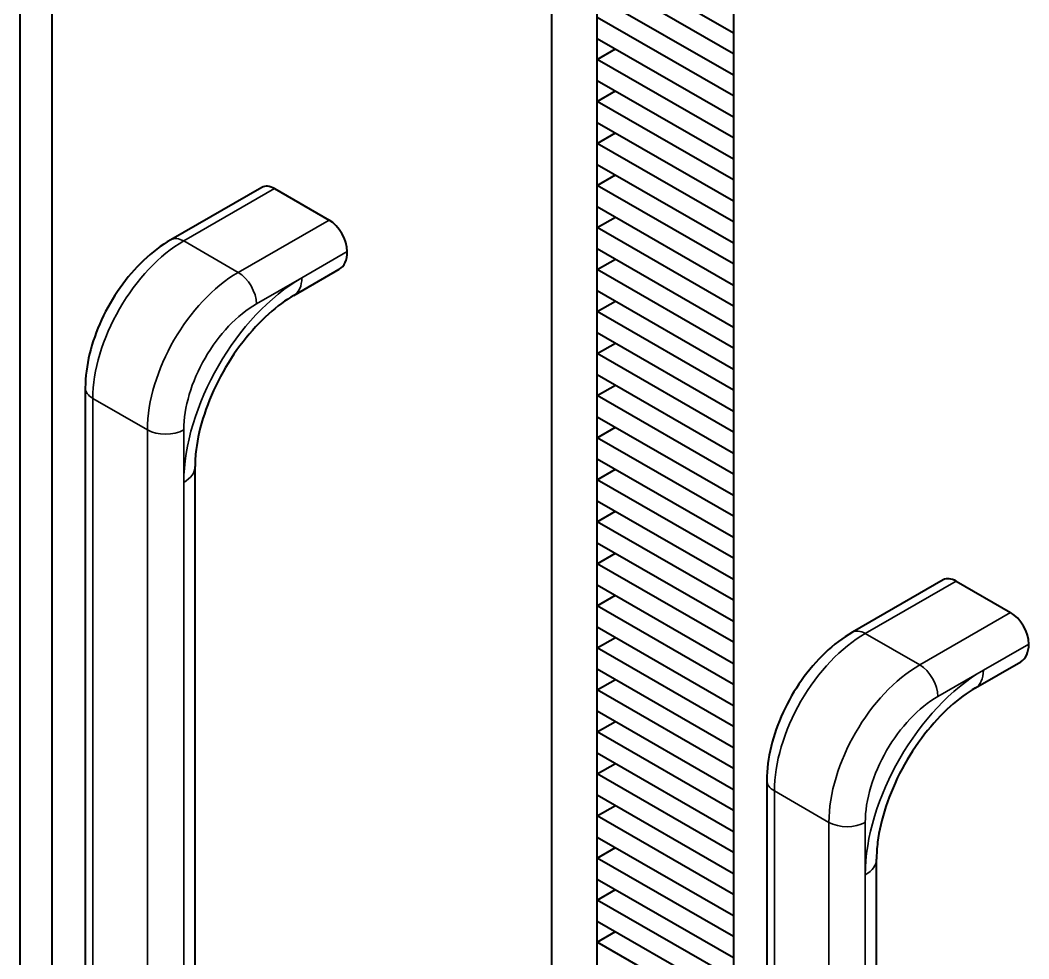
# Model space of a CAD drawing. Header units: millimetres. Extents: x 12 to 1415, y 12 to 997.
# Drawn here: x 931.77 to 978.86, y 751.03 to 794.84 of the extents above; entities that cross this region are included whole.
import ezdxf

# ---------------------------------------------------------------- set-up
doc = ezdxf.new("R2010")
doc.units = ezdxf.units.MM
doc.header["$LTSCALE"] = 1.2
doc.layers.add('가시적인 것(ISO)', color=7, linetype='Continuous', lineweight=40)
doc.layers.add('가시적인 좁은 것(ISO)', color=7, linetype='Continuous', lineweight=35)

msp = doc.modelspace()

# ---------------------------------------------------------------- linework, layer by layer
at = {"layer": '가시적인 것(ISO)'}
for p, q in [((931.771, 691.13), (931.771, 861.699)), ((933.256, 861.344), (933.256, 691.985)), ((965.076, 843.02), (965.076, 673.661)), ((958.712, 662.335), (958.712, 836.874)), ((956.59, 661.113), (956.59, 836.624)), ((958.712, 797.917), (965.076, 794.252)), ((965.076, 793.271), (958.712, 796.936)), ((958.712, 795.955), (965.076, 792.29)), ((965.076, 791.309), (958.712, 794.974)), ((958.712, 793.993), (965.076, 790.328)), ((958.712, 793.012), (958.712, 793.993)), ((958.712, 793.012), (959.563, 793.502)), ((965.076, 789.347), (958.712, 793.012)), ((958.712, 792.031), (965.076, 788.366)), ((958.712, 791.049), (958.712, 792.031)), ((958.712, 791.049), (959.563, 791.54)), ((965.076, 787.385), (958.712, 791.049)), ((958.712, 790.068), (965.076, 786.404)), ((958.712, 789.087), (958.712, 790.068)), ((958.712, 789.087), (959.563, 789.578)), ((965.076, 785.423), (958.712, 789.087)), ((958.712, 788.106), (965.076, 784.442)), ((958.712, 787.125), (958.712, 788.106)), ((958.712, 787.125), (959.563, 787.616)), ((943.051, 787.037), (938.809, 784.594)), ((943.65, 786.978), (946.196, 785.513)), ((965.076, 783.461), (958.712, 787.125)), ((958.712, 786.144), (965.076, 782.479)), ((958.712, 785.163), (958.712, 786.144)), ((958.712, 785.163), (959.563, 785.654)), ((965.076, 781.498), (958.712, 785.163)), ((958.712, 784.182), (965.076, 780.517)), ((958.712, 783.201), (958.712, 784.182)), ((958.712, 783.201), (959.563, 783.692)), ((944.548, 781.994), (946.67, 783.216)), ((965.076, 779.536), (958.712, 783.201)), ((958.712, 782.22), (965.076, 778.555)), ((958.712, 781.239), (958.712, 782.22)), ((958.712, 781.239), (959.563, 781.729)), ((965.076, 777.574), (958.712, 781.239)), ((958.712, 780.258), (965.076, 776.593)), ((958.712, 779.277), (958.712, 780.258)), ((958.712, 779.277), (959.563, 779.767)), ((965.076, 775.612), (958.712, 779.277)), ((958.712, 778.296), (965.076, 774.631)), ((958.712, 777.315), (958.712, 778.296)), ((934.813, 777.675), (934.813, 728.623)), ((958.712, 777.315), (959.563, 777.805)), ((965.076, 773.65), (958.712, 777.315)), ((958.712, 776.334), (965.076, 772.669)), ((958.712, 775.353), (958.712, 776.334)), ((958.712, 775.353), (959.563, 775.843)), ((965.076, 771.688), (958.712, 775.353)), ((958.712, 774.372), (965.076, 770.707)), ((958.712, 773.39), (958.712, 774.372)), ((939.935, 729.854), (939.935, 774.001)), ((958.712, 773.39), (959.563, 773.881)), ((965.076, 769.726), (958.712, 773.39)), ((958.712, 772.409), (965.076, 768.745)), ((958.712, 771.428), (958.712, 772.409)), ((958.712, 771.428), (959.563, 771.919)), ((965.076, 767.764), (958.712, 771.428)), ((958.712, 770.447), (965.076, 766.783)), ((958.712, 769.466), (958.712, 770.447)), ((958.712, 769.466), (959.563, 769.957)), ((965.076, 765.801), (958.712, 769.466)), ((974.871, 768.714), (970.629, 766.27)), ((975.47, 768.655), (978.016, 767.189)), ((958.712, 768.485), (965.076, 764.82)), ((958.712, 767.504), (958.712, 768.485)), ((958.712, 767.504), (959.563, 767.995)), ((965.076, 763.839), (958.712, 767.504)), ((958.712, 766.523), (965.076, 762.858)), ((958.712, 765.542), (958.712, 766.523)), ((958.712, 765.542), (959.563, 766.033)), ((965.076, 761.877), (958.712, 765.542)), ((976.368, 763.671), (978.49, 764.892)), ((958.712, 764.561), (965.076, 760.896)), ((958.712, 763.58), (958.712, 764.561)), ((958.712, 763.58), (959.563, 764.07)), ((965.076, 759.915), (958.712, 763.58)), ((958.712, 762.599), (965.076, 758.934)), ((958.712, 761.618), (958.712, 762.599)), ((958.712, 761.618), (959.563, 762.108)), ((965.076, 757.953), (958.712, 761.618)), ((958.712, 760.637), (965.076, 756.972)), ((958.712, 759.656), (958.712, 760.637)), ((958.712, 759.656), (959.563, 760.146)), ((965.076, 755.991), (958.712, 759.656)), ((966.633, 759.352), (966.633, 710.299)), ((958.712, 758.675), (965.076, 755.01)), ((958.712, 757.694), (958.712, 758.675)), ((958.712, 757.694), (959.563, 758.184)), ((965.076, 754.029), (958.712, 757.694)), ((958.712, 756.713), (965.076, 753.048)), ((958.712, 755.731), (958.712, 756.713)), ((958.712, 755.731), (959.563, 756.222)), ((965.076, 752.067), (958.712, 755.731)), ((971.755, 711.53), (971.755, 755.677)), ((958.712, 754.75), (965.076, 751.086)), ((958.712, 753.769), (958.712, 754.75)), ((958.712, 753.769), (959.563, 754.26)), ((965.076, 750.105), (958.712, 753.769)), ((958.712, 752.788), (965.076, 749.124)), ((958.712, 751.807), (958.712, 752.788)), ((958.712, 751.807), (959.563, 752.298)), ((965.076, 748.142), (958.712, 751.807))]:
    msp.add_line(p, q, dxfattribs=at)
for centre, major_axis, start_param, end_param in [((943.65, 785.997), (-0.599, 1.04), 5.499721, 6.283185), ((946.196, 784.532), (0.599, -1.04), 0.787332, 2.358128), ((945.772, 784.776), (0.898, -1.56), 0, 0.787332), ((975.47, 767.674), (-0.599, 1.04), 5.499721, 6.283185), ((978.016, 766.208), (0.599, -1.04), 0.787332, 2.358128), ((977.591, 766.452), (0.898, -1.56), 0, 0.787332)]:
    msp.add_ellipse(centre, major_axis=major_axis, ratio=0.578093, start_param=start_param, end_param=end_param, dxfattribs=at)
for points, knots in [([(938.809, 784.594), (938.359, 784.335), (937.931, 784.007), (937.132, 783.248), (936.763, 782.816), (936.102, 781.881), (935.812, 781.378), (935.332, 780.338), (935.143, 779.802), (934.884, 778.73), (934.813, 778.195), (934.813, 777.675)], [0, 0, 0, 0, 0.314159, 0.314159, 0.628319, 0.628319, 0.942478, 0.942478, 1.256637, 1.256637, 1.570796, 1.570796, 1.570796, 1.570796]), ([(944.548, 781.994), (944.171, 781.777), (943.768, 781.484), (942.959, 780.757), (942.552, 780.318), (941.788, 779.332), (941.431, 778.782), (940.819, 777.637), (940.562, 777.041), (940.18, 775.88), (940.051, 775.315), (939.951, 774.516), (939.935, 774.249), (939.935, 774.001)], [0, 0, 0, 0, 0.27229, 0.27229, 0.553355, 0.553355, 0.841169, 0.841169, 1.130696, 1.130696, 1.416439, 1.416439, 1.570796, 1.570796, 1.570796, 1.570796]), ([(970.629, 766.27), (970.179, 766.011), (969.75, 765.684), (968.952, 764.924), (968.582, 764.492), (967.922, 763.557), (967.632, 763.054), (967.152, 762.015), (966.963, 761.478), (966.703, 760.406), (966.633, 759.871), (966.633, 759.352)], [0, 0, 0, 0, 0.314159, 0.314159, 0.628319, 0.628319, 0.942478, 0.942478, 1.256637, 1.256637, 1.570796, 1.570796, 1.570796, 1.570796]), ([(976.368, 763.671), (975.991, 763.453), (975.588, 763.161), (974.779, 762.433), (974.372, 761.994), (973.607, 761.008), (973.251, 760.459), (972.638, 759.313), (972.382, 758.717), (971.999, 757.556), (971.871, 756.991), (971.771, 756.192), (971.755, 755.925), (971.755, 755.677)], [0, 0, 0, 0, 0.27229, 0.27229, 0.553355, 0.553355, 0.841169, 0.841169, 1.130696, 1.130696, 1.416439, 1.416439, 1.570796, 1.570796, 1.570796, 1.570796])]:
    msp.add_open_spline(points, degree=3, knots=knots, dxfattribs=at)
at = {"layer": '가시적인 좁은 것(ISO)'}
for p, q in [((939.408, 784.535), (943.65, 786.978)), ((946.196, 785.513), (941.953, 783.069)), ((941.953, 783.069), (939.408, 784.535)), ((947.044, 784.043), (944.923, 782.821)), ((942.802, 781.6), (944.923, 782.821)), ((935.165, 728.134), (935.165, 777.187)), ((935.165, 777.187), (937.711, 775.721)), ((937.711, 775.721), (937.711, 726.668)), ((939.408, 773.268), (939.408, 775.721)), ((939.408, 773.268), (939.408, 729.121)), ((971.227, 766.212), (975.47, 768.655)), ((978.016, 767.189), (973.773, 764.746)), ((973.773, 764.746), (971.227, 766.212)), ((978.864, 765.719), (976.743, 764.498)), ((974.621, 763.276), (976.743, 764.498)), ((966.985, 709.81), (966.985, 758.863)), ((966.985, 758.863), (969.53, 757.397)), ((969.53, 757.397), (969.53, 708.344)), ((971.227, 754.945), (971.227, 757.397)), ((971.227, 754.945), (971.227, 710.797))]:
    msp.add_line(p, q, dxfattribs=at)
for centre, major_axis, ratio, start_param, end_param in [((939.408, 783.554), (-0.599, 1.04), 0.578093, 5.499721, 6.283185), ((939.408, 779.63), (2.994, 5.2), 0.578093, 0.783464, 2.354261), ((941.953, 778.164), (-2.994, -5.2), 0.578093, 3.925057, 5.495853), ((944.923, 776.444), (-3.892, -6.759), 0.578093, 3.925057, 5.495853), ((941.953, 782.088), (-0.599, 1.04), 0.578093, 3.928925, 5.499721), ((943.65, 783.554), (0.898, -1.56), 0.578093, 0, 0.787332), ((942.802, 777.675), (2.395, 4.16), 0.578093, 0.783464, 2.354261), ((936.013, 777.675), (-1.2, 0), 0.575862, 0, 0.785398), ((938.559, 776.21), (-1.2, 0), 0.575862, 0.785398, 2.356194), ((938.135, 774.001), (1.8, 0), 0.575862, 5.497787, 6.283185), ((971.227, 761.306), (2.994, 5.2), 0.578093, 0.783464, 2.354261), ((971.227, 765.23), (-0.599, 1.04), 0.578093, 5.499721, 6.283185), ((973.773, 759.84), (-2.994, -5.2), 0.578093, 3.925057, 5.495853), ((976.743, 758.121), (-3.892, -6.759), 0.578093, 3.925057, 5.495853), ((973.773, 763.765), (-0.599, 1.04), 0.578093, 3.928925, 5.499721), ((975.47, 765.23), (0.898, -1.56), 0.578093, 0, 0.787332), ((974.621, 759.352), (2.395, 4.16), 0.578093, 0.783464, 2.354261), ((967.833, 759.352), (-1.2, 0), 0.575862, 0, 0.785398), ((970.379, 757.886), (-1.2, 0), 0.575862, 0.785398, 2.356194), ((969.955, 755.677), (1.8, 0), 0.575862, 5.497787, 6.283185)]:
    msp.add_ellipse(centre, major_axis=major_axis, ratio=ratio, start_param=start_param, end_param=end_param, dxfattribs=at)

doc.saveas('drawing.dxf')
